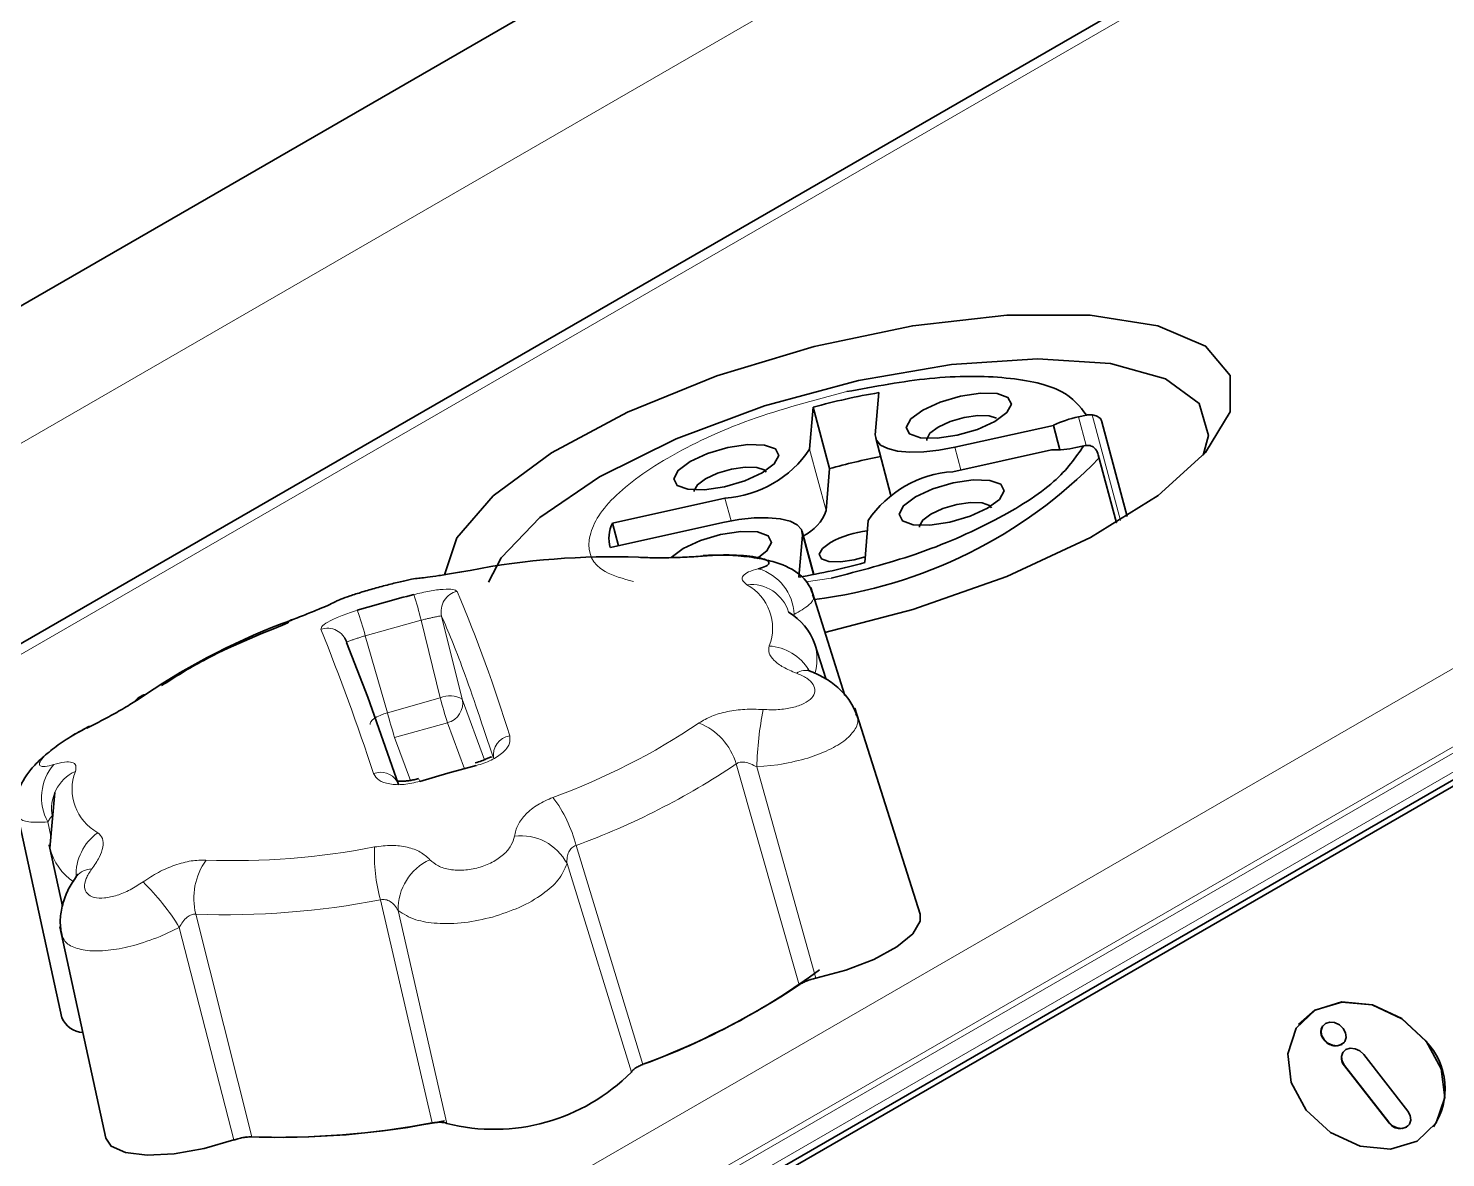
# Paper-space layout 'Blatt1' of a CAD drawing. Header units: millimetres. Extents: x 0 to 1189, y 0 to 841.
# Drawn here: x 841.124 to 845.309, y 656.268 to 659.604 of the extents above; entities that cross this region are included whole.
import ezdxf

# ---------------------------------------------------------------- set-up
doc = ezdxf.new("R2010")
doc.units = ezdxf.units.MM

psp = doc.layouts.new('Blatt1')

# ---------------------------------------------------------------- linework, layer by layer
at = {"color": 7, "linetype": 'Continuous', "lineweight": 35}
for p, q in [((847.951, 662.7377), (829.5662, 652.1244)), ((845.2282, 660.1687), (839.0056, 656.5765)), ((848.5831, 659.2426), (843.0676, 656.0586)), ((848.5063, 659.2166), (842.9909, 656.0326)), ((843.6355, 658.5276), (843.6251, 658.4033)), ((843.4312, 658.3603), (843.4415, 658.4846)), ((843.4899, 658.3032), (843.4415, 658.4846)), ((844.2484, 658.4614), (844.2245, 658.4561)), ((844.3687, 658.1621), (844.2943, 658.441)), ((843.8601, 658.3664), (844.151, 658.4309)), ((844.1703, 658.3586), (844.151, 658.4309)), ((843.6261, 658.3926), (843.6711, 658.2239)), ((843.777, 658.3904), (843.7774, 658.3857)), ((844.145, 658.3584), (843.854, 658.294)), ((844.217, 658.3655), (844.2409, 658.3708)), ((844.3371, 658.1428), (844.2835, 658.3436)), ((843.4795, 658.179), (843.4899, 658.3032)), ((843.0904, 658.2382), (843.0904, 658.2356)), ((842.8487, 658.1423), (843.1812, 658.216)), ((843.604, 658.1496), (843.5937, 658.0254)), ((843.1751, 658.1435), (842.8427, 658.0699)), ((842.8487, 658.1423), (842.8666, 658.0752)), ((843.3997, 657.9824), (843.4101, 658.1067)), ((843.4431, 657.9902), (843.4092, 658.1173)), ((843.7557, 658.1338), (843.7558, 658.1304)), ((843.5354, 657.633), (843.4343, 657.9518)), ((842.0585, 657.8024), (842.0648, 657.7904)), ((842.1268, 657.6276), (842.064, 657.7895)), ((843.4787, 657.6827), (843.4463, 657.7845)), ((842.2172, 657.3695), (842.1268, 657.6276)), ((843.7571, 656.9874), (843.5642, 657.5957)), ((842.3631, 657.4034), (842.2798, 657.3793)), ((842.4468, 657.4258), (842.3631, 657.4034)), ((841.2021, 657.3461), (841.1876, 657.1822)), ((841.0874, 657.3051), (841.223, 656.6811)), ((841.1876, 657.1822), (841.2249, 657.0107)), ((841.2172, 656.9493), (841.3528, 656.3253)), ((844.8753, 656.6613), (844.875, 656.6609)), ((844.9464, 656.6575), (844.9461, 656.6571)), ((845.0099, 656.6087), (845.0102, 656.6091)), ((845.0068, 656.5801), (845.0065, 656.5797)), ((845.1974, 656.4052), (845.067, 656.5723)), ((845.1405, 656.3721), (845.0101, 656.5392)), ((845.1408, 656.3725), (845.0104, 656.5396)), ((845.2007, 656.3643), (845.201, 656.3647)), ((845.2733, 656.3587), (845.2736, 656.359))]:
    psp.add_line(p, q, dxfattribs=at)
at = {"color": 8, "linetype": 'Continuous', "lineweight": 18}
for p, q in [((845.3786, 660.847), (830.1661, 652.065)), ((839.0831, 656.5887), (845.3056, 660.1809)), ((849.0127, 659.8388), (842.137, 655.8695)), ((842.3199, 655.7429), (849.1957, 659.7122)), ((848.5255, 659.3068), (843.01, 656.1228)), ((843.0197, 656.0728), (848.5352, 659.2568)), ((844.2245, 658.4561), (844.2472, 658.3711)), ((844.2655, 658.4617), (844.3487, 658.1498)), ((843.4312, 658.3603), (843.4795, 658.179)), ((843.878, 658.2993), (843.8601, 658.3664)), ((844.3362, 658.1423), (844.2852, 658.3337)), ((843.1812, 658.216), (843.1992, 658.1484)), ((843.4101, 658.1067), (843.4412, 657.9899)), ((843.4947, 657.9795), (843.4209, 657.9686)), ((842.1192, 657.8094), (842.2837, 657.8552)), ((842.3405, 657.6255), (842.2837, 657.8552)), ((842.3446, 657.8676), (842.4054, 657.6221)), ((842.1192, 657.8094), (842.1845, 657.5821)), ((842.1845, 657.5821), (842.3405, 657.6255)), ((842.4054, 657.6221), (842.4707, 657.4432)), ((842.3619, 657.5526), (842.2058, 657.5092)), ((842.4116, 657.4164), (842.3619, 657.5526)), ((842.2058, 657.5092), (842.2522, 657.3821)), ((843.4004, 656.7783), (843.2144, 657.4308)), ((843.3377, 657.4284), (843.275, 657.4217)), ((843.275, 657.4217), (843.4495, 656.7977)), ((841.1907, 657.2171), (841.1816, 657.2593)), ((842.7415, 657.1899), (842.9391, 656.5434)), ((842.9047, 656.5203), (842.7148, 657.1364)), ((842.3162, 656.3702), (842.1639, 657.0293)), ((841.6186, 656.987), (841.7842, 656.3289)), ((842.216, 656.9977), (842.3596, 656.3687)), ((841.5131, 656.921), (841.57, 656.9476)), ((841.7313, 656.3199), (841.57, 656.9476)), ((845.0104, 656.5396), (845.0101, 656.5392)), ((845.1405, 656.3721), (845.1408, 656.3725))]:
    psp.add_line(p, q, dxfattribs=at)
at = {"color": 7, "linetype": 'Continuous', "lineweight": 35, "flags": 128}
for points in [[(843.4764, 657.819), (843.7362, 657.8868), (844.0137, 657.9846), (844.2601, 658.0993), (844.4598, 658.2238), (844.6004, 658.3503), (844.6729, 658.4708), (844.6728, 658.5777), (844.6001, 658.6643), (844.4594, 658.7253), (844.2595, 658.7567), (844.013, 658.7565), (843.7354, 658.7249), (843.4441, 658.6637), (843.1574, 658.5768), (842.8934, 658.4697), (842.6685, 658.3492), (842.4971, 658.2227), (842.3897, 658.0982), (842.3533, 657.9889)], [(844.5935, 658.3426), (844.6086, 658.4007), (844.5809, 658.4958), (844.4823, 658.5683), (844.3196, 658.6133), (844.1039, 658.6277), (843.8499, 658.6105), (843.575, 658.5629), (843.2977, 658.4882), (843.0371, 658.3913), (842.8109, 658.279), (842.6345, 658.1589), (842.5199, 658.0392), (842.4831, 657.9673)], [(843.7585, 658.394), (843.7264, 658.4054), (843.7164, 658.425), (843.7301, 658.4498), (843.7653, 658.476), (843.8167, 658.4998), (843.8764, 658.5173), (843.9355, 658.5261), (843.9847, 658.5247), (844.0168, 658.5133), (844.0268, 658.4937), (844.0131, 658.4689), (843.9779, 658.4427), (843.9265, 658.4189), (843.8668, 658.4014), (843.8078, 658.3926), (843.7585, 658.394)], [(843.9826, 658.4517), (843.9615, 658.4589), (843.9276, 658.4599), (843.887, 658.4539), (843.8459, 658.4418), (843.8106, 658.4255), (843.7864, 658.4074), (843.777, 658.3904)], [(843.6251, 658.4033), (843.6283, 658.3867), (843.6407, 658.3727), (843.6618, 658.362), (843.6908, 658.355), (843.7266, 658.3519), (843.7679, 658.3528), (843.8129, 658.3577), (843.8601, 658.3664)], [(843.0718, 658.2419), (843.0397, 658.2533), (843.0298, 658.2728), (843.0434, 658.2976), (843.0786, 658.3239), (843.13, 658.3476), (843.1898, 658.3652), (843.2488, 658.3739), (843.2981, 658.3725), (843.3302, 658.3612), (843.3401, 658.3416), (843.3265, 658.3168), (843.2913, 658.2905), (843.2399, 658.2668), (843.1801, 658.2492), (843.1211, 658.2405), (843.0718, 658.2419)], [(843.3026, 658.2922), (843.2969, 658.299), (843.2748, 658.3068), (843.2409, 658.3077), (843.2004, 658.3017), (843.1593, 658.2896), (843.124, 658.2733), (843.0998, 658.2553), (843.0904, 658.2382)], [(843.7371, 658.1374), (843.7051, 658.1488), (843.6951, 658.1684), (843.7087, 658.1932), (843.7439, 658.2195), (843.7953, 658.2432), (843.8551, 658.2607), (843.9141, 658.2695), (843.9634, 658.2681), (843.9955, 658.2567), (844.0054, 658.2371), (843.9918, 658.2123), (843.9566, 658.1861), (843.9052, 658.1623), (843.8454, 658.1448), (843.7864, 658.136), (843.7371, 658.1374)], [(843.9682, 658.1871), (843.9622, 658.1945), (843.9401, 658.2023), (843.9062, 658.2033), (843.8657, 658.1973), (843.8246, 658.1852), (843.7893, 658.1689), (843.7651, 658.1508), (843.7557, 658.1338)], [(843.4101, 658.1067), (843.4069, 658.1233), (843.3945, 658.1372), (843.3734, 658.1479), (843.3444, 658.155), (843.3086, 658.1581), (843.2674, 658.1572), (843.2223, 658.1523), (843.1751, 658.1435)], [(843.0211, 658.04), (843.0221, 658.041), (843.0573, 658.0673), (843.1087, 658.091), (843.1684, 658.1086), (843.2275, 658.1174), (843.2767, 658.1159), (843.3088, 658.1046), (843.3188, 658.085), (843.3051, 658.0602), (843.2764, 658.0378)], [(843.5952, 658.0428), (843.5627, 658.0337), (843.5221, 658.0277), (843.4882, 658.0287), (843.4661, 658.0365), (843.4593, 658.05), (843.4687, 658.067), (843.4929, 658.0851)], [(841.2971, 657.5365), (841.3024, 657.5416), (841.3052, 657.5426)], [(841.1876, 657.1822), (841.1862, 657.1898), (841.186, 657.1913)], [(843.4495, 656.7977), (843.5384, 656.8215), (843.6208, 656.8534), (843.6886, 656.8905), (843.7357, 656.9293), (843.7576, 656.9661), (843.7571, 656.9874)], [(844.9234, 656.7035), (844.8673, 656.6498), (844.8427, 656.5747), (844.8533, 656.4899), (844.8976, 656.4081), (844.9689, 656.3419), (845.0562, 656.3013), (845.1462, 656.2925), (845.2254, 656.3168), (845.2815, 656.3706), (845.3062, 656.4456), (845.2955, 656.5304), (845.2512, 656.6122), (845.18, 656.6784), (845.0927, 656.7191), (845.0026, 656.7279), (844.9234, 656.7035)], [(845.2509, 656.6118), (845.1797, 656.6781), (845.0924, 656.7187), (845.0023, 656.7275), (844.9232, 656.7031), (844.875, 656.6609)], [(844.95, 656.6169), (844.9429, 656.63), (844.9412, 656.6436), (844.9452, 656.6556), (844.9541, 656.6642), (844.9668, 656.6681), (844.9812, 656.6667), (844.9952, 656.6602), (845.0066, 656.6496)], [(845.0066, 656.6496), (845.0137, 656.6365), (845.0154, 656.6229), (845.0114, 656.6109), (845.0025, 656.6023), (844.9898, 656.5984), (844.9754, 656.5998), (844.9614, 656.6063), (844.95, 656.6169)], [(845.0104, 656.5396), (845.0033, 656.5527), (845.0016, 656.5663), (845.0055, 656.5783), (845.0145, 656.5869), (845.0272, 656.5908), (845.0416, 656.5893), (845.0556, 656.5829), (845.067, 656.5723)], [(845.1974, 656.4052), (845.2045, 656.3921), (845.2062, 656.3785), (845.2023, 656.3665), (845.1933, 656.3579), (845.1806, 656.354), (845.1662, 656.3554), (845.1522, 656.3619), (845.1408, 656.3725)], [(841.3528, 656.3253), (841.3685, 656.3017), (841.4107, 656.2827), (841.4748, 656.2748), (841.5548, 656.2788), (841.643, 656.2943), (841.7313, 656.3199)]]:
    psp.add_lwpolyline(points, dxfattribs=at)
at = {"color": 8, "linetype": 'Continuous', "lineweight": 18, "flags": 128}
psp.add_lwpolyline([(842.1845, 657.5821), (842.1734, 657.5785), (842.163, 657.5742), (842.1537, 657.5695), (842.1458, 657.5647), (842.1397, 657.5597), (842.1356, 657.5549), (842.1336, 657.5505), (842.1336, 657.547)], dxfattribs=at)
at = {"color": 7, "linetype": 'Continuous', "lineweight": 35}
for centre, radius, start, end in [((843.9659, 656.577), 1.9783, 99.6147, 105.371), ((844.2955, 658.1291), 0.3346, 102.2433, 115.5767), ((843.1591, 658.543), 0.3277, 273.8679, 326.1267), ((844.1549, 658.6278), 0.2696, 267.8894, 283.3074), ((843.2745, 659.3151), 1.4087, 276.9686, 315.842), ((844.0196, 656.3739), 2.0007, 100.9209, 105.3519), ((843.8761, 657.967), 0.3277, 93.8679, 146.1267), ((843.3591, 658.2204), 0.1274, 294.8164, 341.0356), ((842.9392, 658.0983), 0.1007, 154.0701, 196.4173), ((843.6319, 657.8288), 0.2916, 95.9901, 118.4739), ((842.845, 655.8623), 2.1803, 87.8655, 101.0084), ((843.0693, 659.933), 1.9783, 279.6147, 285.371), ((843.2946, 653.8963), 4.1648, 104.3489, 106.7338), ((842.5828, 655.9853), 1.9907, 110.0052, 123.9759), ((841.9031, 657.8428), 0.0132, 95.8994, 160.1187), ((843.2788, 657.7257), 0.1776, 19.3342, 59.4143), ((841.4893, 657.5723), 0.0667, 106.5723, 141.4242), ((842.2353, 658.4845), 2.0647, 289.9566, 306.4013), ((842.1579, 658.6476), 2.2445, 290.3684, 303.6127), ((841.2899, 656.7102), 0.0729, 203.5077, 266.1083), ((844.9732, 656.639), 0.0325, 146.3724, 223.7313), ((844.9831, 656.6376), 0.0394, 212.2417, 312.886), ((845.104, 656.4713), 0.2033, 326.3724, 43.7313), ((845.0336, 656.5617), 0.0325, 146.3724, 223.7313), ((842.4991, 656.923), 0.5716, 255.8761, 315.2066), ((841.8672, 658.7488), 2.4211, 267.6713, 281.5705), ((841.8612, 658.7859), 2.4582, 268.2068, 280.6672), ((845.1739, 656.3932), 0.0394, 212.2417, 312.886)]:
    psp.add_arc(centre, radius, start, end, dxfattribs=at)
at = {"color": 8, "linetype": 'Continuous', "lineweight": 18}
for centre, radius, start, end in [((843.2371, 657.8651), 0.1485, 2.7285, 73.3964), ((842.4029, 657.8817), 0.06, 102.2152, 193.6516), ((838.2304, 656.1813), 4.5164, 17.1613, 22.9221), ((843.2583, 657.8451), 0.1158, 16.8383, 96.1605), ((843.1753, 657.8319), 0.1464, 338.8675, 61.2159), ((841.5308, 657.6861), 0.7716, 12.658, 18.5246), ((840.8793, 657.4604), 1.2881, 15.7194, 19.2347), ((842.0073, 657.7725), 0.0592, 16.7213, 109.0112), ((835.6015, 655.2571), 6.8848, 18.15261, 21.93078), ((843.3018, 657.6304), 0.149, 31.4931, 86.0891), ((843.2968, 657.7399), 0.156, 344.098, 16.6231), ((843.4189, 657.656), 0.0508, 71.6265, 122.0013), ((842.3698, 657.5647), 0.0676, 58.2194, 115.703), ((843.535, 657.9358), 1.2341, 194.56, 198.0911), ((842.3477, 657.6099), 0.059, 283.962, 11.9581), ((843.3789, 657.8924), 1.2341, 194.56, 198.0911), ((844.2944, 657.3943), 1.0197, 168.8595, 178.4601), ((841.9922, 659.2026), 1.9907, 290.0052, 303.9759), ((843.0344, 657.3776), 0.1877, 16.4539, 68.0044), ((842.5553, 657.4566), 0.0581, 99.3887, 188.9503), ((841.3149, 657.3312), 0.1515, 139.8972, 208.3547), ((841.3126, 657.2999), 0.1196, 114.4306, 192.4199), ((841.3997, 657.356), 0.1464, 158.8675, 241.2159), ((842.1647, 657.3485), 0.0575, 33.5382, 111.5094), ((841.995, 659.2404), 2.1821, 290.0052, 303.9759), ((842.2435, 657.3702), 0.0375, 14.1246, 27.6254), ((842.3473, 657.0879), 0.4072, 14.5082, 36.8222), ((841.4178, 657.1034), 0.1526, 125.4827, 182.3515), ((841.3523, 657.224), 0.1699, 194.242, 236.5301), ((841.73, 659.3256), 2.1803, 267.8655, 281.0084), ((842.6531, 657.1635), 0.5072, 177.5176, 195.3359), ((842.5787, 657.0647), 0.1538, 27.7969, 97.2253), ((841.8091, 657.0337), 0.1962, 144.7861, 193.7745), ((842.3768, 657.0016), 0.1608, 114.5949, 181.4031), ((841.3117, 657.0622), 0.0582, 90.1631, 140.5439), ((840.9946, 656.5996), 0.6724, 31.1614, 45.8589), ((841.7076, 659.3753), 2.39, 267.8655, 281.0084)]:
    psp.add_arc(centre, radius, start, end, dxfattribs=at)
at = {"color": 7, "linetype": 'Continuous', "lineweight": 35}
for points, knots in [([(844.2484, 658.4614), (844.229, 658.4868), (844.1889, 658.5394), (844.0213, 658.577), (843.7961, 658.5777), (843.6239, 658.5458), (843.5405, 658.5304)], [0, 0, 0, 0, 0.242119, 0.499999, 0.757879, 1, 1, 1, 1]), ([(844.2484, 658.4614), (844.253, 658.462), (844.2587, 658.4628), (844.2644, 658.4619), (844.2655, 658.4617)], [0, 0, 0, 0, 0.800411, 1, 1, 1, 1]), ([(844.2941, 658.4415), (844.2941, 658.4416), (844.2934, 658.4453), (844.2903, 658.4509), (844.2823, 658.4567), (844.2744, 658.4598), (844.2686, 658.4612), (844.2659, 658.4617), (844.2655, 658.4617)], [0, 0, 0, 0, 0.011099, 0.393354, 0.647865, 0.834866, 0.980755, 1, 1, 1, 1]), ([(843.4947, 657.9795), (843.5786, 658.0012), (843.7519, 658.0459), (843.9856, 658.1483), (844.1659, 658.2629), (844.2164, 658.3356), (844.2409, 658.3708)], [0, 0, 0, 0, 0.242121, 0.500002, 0.757881, 1, 1, 1, 1]), ([(844.2409, 658.3708), (844.2455, 658.3714), (844.2512, 658.3722), (844.2569, 658.3713), (844.258, 658.3711)], [0, 0, 0, 0, 0.800411, 1, 1, 1, 1]), ([(844.2852, 658.3337), (844.2851, 658.3339), (844.2846, 658.3404), (844.282, 658.3509), (844.2745, 658.3622), (844.2667, 658.3683), (844.2611, 658.3705), (844.2583, 658.3711), (844.258, 658.3711)], [0, 0, 0, 0, 0.011099, 0.393354, 0.647865, 0.834866, 0.980755, 1, 1, 1, 1]), ([(843.1281, 658.0457), (843.1108, 658.0444), (843.0763, 658.0418), (843.0221, 658.0399), (842.9698, 658.0393), (842.9407, 658.0405), (842.9262, 658.0411)], [0, 0, 0, 0, 0.252062, 0.500592, 0.750916, 1, 1, 1, 1]), ([(843.4415, 657.929), (843.4384, 657.9375), (843.4315, 657.9565), (843.4068, 657.99), (843.3648, 658.0161), (843.3033, 658.0343), (843.2444, 658.044), (843.1779, 658.0487), (843.1373, 658.0472), (843.1166, 658.0464)], [0, 0, 0, 0, 0.074177, 0.166696, 0.400321, 0.537413, 0.684418, 0.839039, 1, 1, 1, 1]), ([(843.1281, 658.0457), (843.1424, 658.0466), (843.171, 658.0484), (843.2158, 658.0478), (843.2562, 658.0446), (843.2885, 658.039), (843.308, 658.0315), (843.3132, 658.0232), (843.3042, 658.0147), (843.2877, 658.0098), (843.2795, 658.0074)], [0, 0, 0, 0, 0.125169, 0.249743, 0.374712, 0.499453, 0.624324, 0.749391, 0.874375, 1, 1, 1, 1]), ([(842.0317, 657.9106), (842.036, 657.9127), (842.0447, 657.9169), (842.0728, 657.9269), (842.1093, 657.9385), (842.1516, 657.9507), (842.1945, 657.9621), (842.2331, 657.9715), (842.2642, 657.978), (842.2755, 657.9793), (842.2811, 657.9799)], [0, 0, 0, 0, 0.125169, 0.249743, 0.374712, 0.499453, 0.624324, 0.749391, 0.874375, 1, 1, 1, 1]), ([(842.4286, 658.0025), (842.4118, 657.9994), (842.3779, 657.9934), (842.3352, 657.9866), (842.3006, 657.9817), (842.2877, 657.9805), (842.2811, 657.9799)], [0, 0, 0, 0, 0.248969, 0.499728, 0.747694, 1, 1, 1, 1]), ([(841.9018, 657.8559), (841.9175, 657.862), (841.949, 657.8741), (841.9871, 657.8898), (842.0169, 657.9028), (842.0267, 657.908), (842.0317, 657.9106)], [0, 0, 0, 0, 0.248834, 0.499408, 0.747555, 1, 1, 1, 1]), ([(841.8907, 657.8473), (841.8032, 657.8117), (841.6625, 657.7544), (841.5575, 657.6875), (841.5178, 657.6622)], [0, 0, 0, 0, 0.621732, 1, 1, 1, 1]), ([(843.4348, 657.7042), (843.4299, 657.7064), (843.4241, 657.709), (843.425, 657.7071), (843.4252, 657.7068)], [0, 0, 0, 0, 0.831319, 1, 1, 1, 1]), ([(843.5702, 657.5765), (843.5643, 657.5899), (843.5527, 657.6165), (843.5205, 657.6526), (843.4809, 657.6838), (843.4499, 657.6975), (843.4348, 657.7042)], [0, 0, 0, 0, 0.261916, 0.516529, 0.763019, 1, 1, 1, 1]), ([(841.4703, 657.6362), (841.4588, 657.6283), (841.4357, 657.6126), (841.3914, 657.5864), (841.3442, 657.5601), (841.3129, 657.5444), (841.2971, 657.5365)], [0, 0, 0, 0, 0.249219, 0.499727, 0.748076, 1, 1, 1, 1]), ([(841.3051, 657.5426), (841.2883, 657.5336), (841.2553, 657.516), (841.2066, 657.4834), (841.1646, 657.4496), (841.1211, 657.4053), (841.0948, 657.36), (841.0874, 657.3139), (841.0912, 657.2911), (841.0929, 657.2803)], [0, 0, 0, 0, 0.148101, 0.289908, 0.426358, 0.55726, 0.797025, 0.904129, 1, 1, 1, 1]), ([(842.4926, 657.4502), (842.492, 657.4508), (842.4908, 657.4521), (842.4856, 657.4495), (842.4765, 657.4455), (842.4626, 657.4396), (842.4502, 657.4359), (842.4436, 657.434)], [0, 0, 0, 0, 0.132632, 0.314552, 0.516881, 0.744297, 1, 1, 1, 1]), ([(842.2767, 657.3876), (842.2722, 657.3863), (842.2629, 657.3838), (842.2494, 657.3815), (842.2369, 657.38), (842.2229, 657.3793), (842.2136, 657.3797), (842.2137, 657.3795), (842.2137, 657.3795)], [0, 0, 0, 0, 0.120515, 0.249031, 0.384024, 0.523955, 0.814107, 1, 1, 1, 1]), ([(841.2668, 657.0993), (841.258, 657.0862), (841.2402, 657.0596), (841.2242, 657.0153), (841.2164, 656.9705), (841.2198, 656.9433), (841.2215, 656.9295)], [0, 0, 0, 0, 0.239135, 0.486566, 0.740565, 1, 1, 1, 1]), ([(841.2712, 657.1041), (841.2712, 657.1043), (841.2712, 657.1061), (841.2689, 657.1025), (841.2668, 657.0993)], [0, 0, 0, 0, 0.106262, 1, 1, 1, 1]), ([(843.4495, 656.7977), (843.4446, 656.7966), (843.4372, 656.7949), (843.4277, 656.7917), (843.4209, 656.7892), (843.4145, 656.7864), (843.4073, 656.7828), (843.403, 656.78), (843.4004, 656.7783)], [0, 0, 0, 0, 0.263214, 0.394027, 0.524841, 0.655655, 0.786468, 1, 1, 1, 1]), ([(842.9391, 656.5434), (842.9369, 656.5425), (842.9324, 656.5407), (842.9264, 656.5378), (842.9208, 656.5348), (842.9159, 656.5317), (842.9117, 656.5285), (842.9075, 656.5246), (842.9057, 656.5219), (842.9047, 656.5203)], [0, 0, 0, 0, 0.130746, 0.261492, 0.392238, 0.522984, 0.65373, 0.784477, 1, 1, 1, 1]), ([(842.3596, 656.3687), (842.3571, 656.3697), (842.3534, 656.3711), (842.3464, 656.372), (842.3407, 656.3724), (842.3344, 656.3723), (842.3264, 656.3718), (842.3201, 656.3708), (842.3162, 656.3702)], [0, 0, 0, 0, 0.263214, 0.394027, 0.524841, 0.655655, 0.786468, 1, 1, 1, 1]), ([(841.7842, 656.3289), (841.7823, 656.3289), (841.7783, 656.329), (841.7717, 656.3287), (841.7648, 656.328), (841.7577, 656.3269), (841.7504, 656.3254), (841.7415, 656.3232), (841.7352, 656.3212), (841.7313, 656.3199)], [0, 0, 0, 0, 0.130746, 0.261492, 0.392238, 0.522984, 0.65373, 0.784477, 1, 1, 1, 1])]:
    psp.add_open_spline(points, degree=3, knots=knots, dxfattribs=at)
at = {"color": 8, "linetype": 'Continuous', "lineweight": 18}
for points, knots in [([(842.9111, 657.9692), (842.8805, 657.9779), (842.7939, 658.0024), (842.7642, 658.0887), (842.8271, 658.2081), (842.9996, 658.3359), (843.25, 658.4539), (843.4437, 658.5049), (843.5405, 658.5304)], [0, 0, 0, 0, 0.098529, 0.278823, 0.459118, 0.639412, 0.819706, 1, 1, 1, 1]), ([(843.2458, 657.9602), (843.2406, 657.9646), (843.23, 657.9735), (843.2333, 657.9865), (843.2484, 657.9983), (843.2691, 658.0044), (843.2795, 658.0074)], [0, 0, 0, 0, 0.249002, 0.499725, 0.747701, 1, 1, 1, 1]), ([(842.2625, 657.9312), (842.2782, 657.9349), (842.3095, 657.9422), (842.3508, 657.9473), (842.381, 657.9472), (842.3871, 657.9426), (842.3902, 657.9403)], [0, 0, 0, 0, 0.250542, 0.4997, 0.749066, 1, 1, 1, 1]), ([(843.4388, 657.9288), (843.44, 657.927), (843.4458, 657.9187), (843.4314, 657.8989), (843.4015, 657.8816), (843.3854, 657.8722)], [0, 0, 0, 0, 0.109456, 0.517084, 1, 1, 1, 1]), ([(841.988, 657.8285), (841.9886, 657.8318), (841.9898, 657.8384), (842.0133, 657.8534), (842.0498, 657.8699), (842.0802, 657.8798), (842.0955, 657.8848)], [0, 0, 0, 0, 0.250677, 0.499867, 0.749282, 1, 1, 1, 1]), ([(842.2837, 657.8552), (842.2874, 657.8561), (842.2949, 657.858), (842.3061, 657.8606), (842.3168, 657.863), (842.3283, 657.8654), (842.3372, 657.8672), (842.3431, 657.8679), (842.3441, 657.8677), (842.3446, 657.8676)], [0, 0, 0, 0, 0.119301, 0.242168, 0.368968, 0.500038, 0.711261, 0.846019, 1, 1, 1, 1]), ([(842.064, 657.7895), (842.0642, 657.7898), (842.0644, 657.7904), (842.069, 657.7926), (842.0767, 657.7955), (842.0873, 657.7992), (842.0974, 657.8026), (842.1081, 657.806), (842.1155, 657.8083), (842.1192, 657.8094)], [0, 0, 0, 0, 0.153812, 0.288435, 0.499498, 0.630686, 0.757602, 0.880583, 1, 1, 1, 1]), ([(843.3119, 657.7791), (843.3108, 657.7721), (843.3086, 657.758), (843.3245, 657.7364), (843.3515, 657.7159), (843.3784, 657.7047), (843.392, 657.699)], [0, 0, 0, 0, 0.248867, 0.499406, 0.747563, 1, 1, 1, 1]), ([(843.392, 657.699), (843.4029, 657.6942), (843.4246, 657.6846), (843.4436, 657.6654), (843.4491, 657.6451), (843.4396, 657.6251), (843.4157, 657.6083), (843.3807, 657.5962), (843.3384, 657.5899), (843.3087, 657.5909), (843.2939, 657.5914)], [0, 0, 0, 0, 0.125169, 0.249743, 0.374712, 0.499453, 0.624324, 0.749391, 0.874375, 1, 1, 1, 1]), ([(843.2939, 657.5914), (843.2758, 657.5921), (843.2399, 657.5935), (843.1877, 657.5862), (843.1399, 657.5729), (843.1164, 657.5588), (843.1047, 657.5517)], [0, 0, 0, 0, 0.251924, 0.500273, 0.750781, 1, 1, 1, 1]), ([(843.5666, 657.5782), (843.5693, 657.5731), (843.5772, 657.5583), (843.5661, 657.5303), (843.5349, 657.4976), (843.4833, 657.4682), (843.4163, 657.4434), (843.3648, 657.4335), (843.3377, 657.4284)], [0, 0, 0, 0, 0.0921887, 0.2702293, 0.4509066, 0.6351836, 0.8082452, 1, 1, 1, 1]), ([(841.199, 657.4288), (841.1901, 657.4265), (841.1722, 657.4218), (841.1577, 657.4237), (841.1553, 657.4328), (841.1658, 657.4486), (841.1887, 657.4695), (841.2206, 657.4928), (841.2584, 657.5164), (841.2842, 657.5298), (841.2971, 657.5365)], [0, 0, 0, 0, 0.1251692, 0.249743, 0.3747119, 0.4994533, 0.6243241, 0.7493909, 0.8743747, 1, 1, 1, 1]), ([(842.5458, 657.5139), (842.5465, 657.5059), (842.5478, 657.4899), (842.5272, 657.4638), (842.4925, 657.4404), (842.4621, 657.4307), (842.4468, 657.4258)], [0, 0, 0, 0, 0.250677, 0.499867, 0.749282, 1, 1, 1, 1]), ([(841.199, 657.4288), (841.2103, 657.4318), (841.2327, 657.4377), (841.2546, 657.4362), (841.267, 657.4276), (841.2644, 657.4151), (841.2631, 657.4088)], [0, 0, 0, 0, 0.252437, 0.500594, 0.751133, 1, 1, 1, 1]), ([(843.2144, 657.4308), (843.216, 657.4319), (843.2193, 657.4342), (843.2277, 657.4366), (843.2405, 657.4364), (843.2578, 657.4313), (843.2691, 657.425), (843.275, 657.4217)], [0, 0, 0, 0, 0.109077, 0.219692, 0.452376, 0.711852, 1, 1, 1, 1]), ([(842.2798, 657.3793), (842.2642, 657.3756), (842.2329, 657.3682), (842.1897, 657.37), (842.1566, 657.3811), (842.1479, 657.395), (842.1436, 657.402)], [0, 0, 0, 0, 0.250542, 0.4997, 0.749066, 1, 1, 1, 1]), ([(842.5593, 657.2173), (842.562, 657.2285), (842.5672, 657.2509), (842.592, 657.2828), (842.6266, 657.3115), (842.6577, 657.3252), (842.6732, 657.332)], [0, 0, 0, 0, 0.252445, 0.500592, 0.751166, 1, 1, 1, 1]), ([(841.1816, 657.2593), (841.1615, 657.2586), (841.1243, 657.2572), (841.0972, 657.2669), (841.0964, 657.2782), (841.0961, 657.2819)], [0, 0, 0, 0, 0.444752, 0.82023, 1, 1, 1, 1]), ([(841.1816, 657.2593), (841.1841, 657.2633), (841.1889, 657.2708), (841.1941, 657.2776), (841.1963, 657.279), (841.1965, 657.2772), (841.196, 657.2752), (841.1957, 657.2742)], [0, 0, 0, 0, 0.288589, 0.547928, 0.780437, 0.890897, 1, 1, 1, 1]), ([(841.3292, 657.2277), (841.3346, 657.2225), (841.3456, 657.2121), (841.3458, 657.1861), (841.3357, 657.1553), (841.3196, 657.1321), (841.3115, 657.1204)], [0, 0, 0, 0, 0.249002, 0.499725, 0.747701, 1, 1, 1, 1]), ([(842.1464, 657.1854), (842.1635, 657.1877), (842.1978, 657.1922), (842.2439, 657.186), (842.2835, 657.172), (842.3011, 657.156), (842.3099, 657.1479)], [0, 0, 0, 0, 0.248969, 0.499728, 0.747694, 1, 1, 1, 1]), ([(842.5593, 657.2173), (842.5569, 657.208), (842.552, 657.1894), (842.5285, 657.1623), (842.495, 657.1394), (842.4539, 657.123), (842.4099, 657.1156), (842.3683, 657.1176), (842.3326, 657.1283), (842.3175, 657.1413), (842.3099, 657.1479)], [0, 0, 0, 0, 0.125169, 0.249743, 0.374712, 0.499453, 0.624324, 0.749391, 0.874375, 1, 1, 1, 1]), ([(842.7148, 657.1364), (842.7146, 657.1426), (842.7142, 657.1545), (842.7188, 657.1707), (842.7265, 657.1813), (842.7345, 657.1873), (842.7392, 657.1891), (842.7415, 657.1899)], [0, 0, 0, 0, 0.288589, 0.547928, 0.780437, 0.890897, 1, 1, 1, 1]), ([(841.4629, 657.0822), (841.4779, 657.0921), (841.5078, 657.1118), (841.557, 657.1327), (841.6058, 657.1463), (841.6345, 657.1466), (841.6488, 657.1468)], [0, 0, 0, 0, 0.252062, 0.500592, 0.750916, 1, 1, 1, 1]), ([(841.4629, 657.0822), (841.4505, 657.0741), (841.4258, 657.058), (841.3856, 657.0414), (841.3481, 657.0332), (841.317, 657.0347), (841.2964, 657.0462), (841.2882, 657.0659), (841.2926, 657.0916), (841.3052, 657.1108), (841.3115, 657.1204)], [0, 0, 0, 0, 0.125169, 0.249743, 0.374712, 0.499453, 0.624324, 0.749391, 0.874375, 1, 1, 1, 1]), ([(842.7148, 657.1364), (842.7079, 657.12), (842.6951, 657.0898), (842.6437, 657.0445), (842.5773, 657.0054), (842.5222, 656.9874), (842.4952, 656.9786)], [0, 0, 0, 0, 0.2710004, 0.4997825, 0.7549531, 1, 1, 1, 1]), ([(842.1639, 657.0293), (842.1664, 657.0298), (842.1714, 657.0306), (842.1816, 657.0298), (842.194, 657.0247), (842.2068, 657.0133), (842.2128, 657.0031), (842.216, 656.9977)], [0, 0, 0, 0, 0.109077, 0.219692, 0.452376, 0.711852, 1, 1, 1, 1]), ([(841.57, 656.9476), (841.5734, 656.9535), (841.5799, 656.9647), (841.5923, 656.9781), (841.6036, 656.9849), (841.6124, 656.9873), (841.6165, 656.9871), (841.6186, 656.987)], [0, 0, 0, 0, 0.2885894, 0.5479281, 0.7804375, 0.8908967, 1, 1, 1, 1]), ([(842.4952, 656.9786), (842.4674, 656.9721), (842.4107, 656.9591), (842.3317, 656.9577), (842.2611, 656.969), (842.2319, 656.9876), (842.216, 656.9977)], [0, 0, 0, 0, 0.244738, 0.499563, 0.728632, 1, 1, 1, 1]), ([(841.5131, 656.921), (841.4871, 656.9113), (841.4376, 656.8931), (841.3655, 656.8792), (841.3034, 656.8769), (841.256, 656.8877), (841.2274, 656.9066), (841.2247, 656.9251), (841.2236, 656.9327)], [0, 0, 0, 0, 0.185464, 0.352857, 0.531005, 0.705666, 0.877882, 1, 1, 1, 1])]:
    psp.add_open_spline(points, degree=3, knots=knots, dxfattribs=at)
psp.add_open_spline([(842.3446, 657.8676), (842.3642, 657.8219), (842.4033, 657.7304), (842.4663, 657.5418), (842.4979, 657.4475)], degree=3, dxfattribs=at)

doc.saveas('drawing.dxf')
